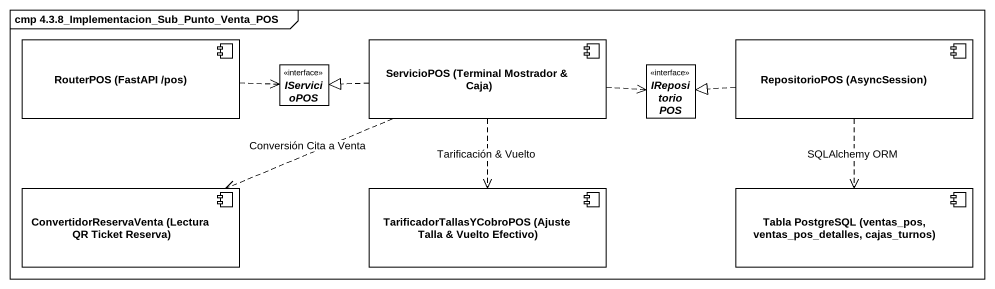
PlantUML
@startuml
mainframe cmp 4.3.8_Implementacion_Sub_Punto_Venta_POS
allowmixing
hide circle
hide empty members
component "RouterPOS (FastAPI /pos)" as RouterPOS_FastAPI_pos
component "ServicioPOS (Terminal Mostrador & Caja)" as ServicioPOS_Terminal
component "RepositorioPOS (AsyncSession)" as RepositorioPOS_AsyncSession
interface IServicioPOS
interface IRepositorioPOS
component "ConvertidorReservaVenta (Lectura QR Ticket Reserva)" as ConvertidorReservaVenta
component "TarificadorTallasYCobroPOS (Ajuste Talla & Vuelto Efectivo)" as TarificadorTallasYCobroPOS
component "Tabla PostgreSQL (ventas_pos, ventas_pos_detalles, cajas_turnos)" as Tabla_PostgreSQL_ventas_pos
RouterPOS_FastAPI_pos .right.> IServicioPOS
ServicioPOS_Terminal .left.|> IServicioPOS
ServicioPOS_Terminal .right.> IRepositorioPOS
ServicioPOS_Terminal .left.> ConvertidorReservaVenta : Conversión Cita a Venta
ServicioPOS_Terminal ..> TarificadorTallasYCobroPOS : Tarificación & Vuelto
RepositorioPOS_AsyncSession .left.|> IRepositorioPOS
RepositorioPOS_AsyncSession ..> Tabla_PostgreSQL_ventas_pos : SQLAlchemy ORM
@enduml
